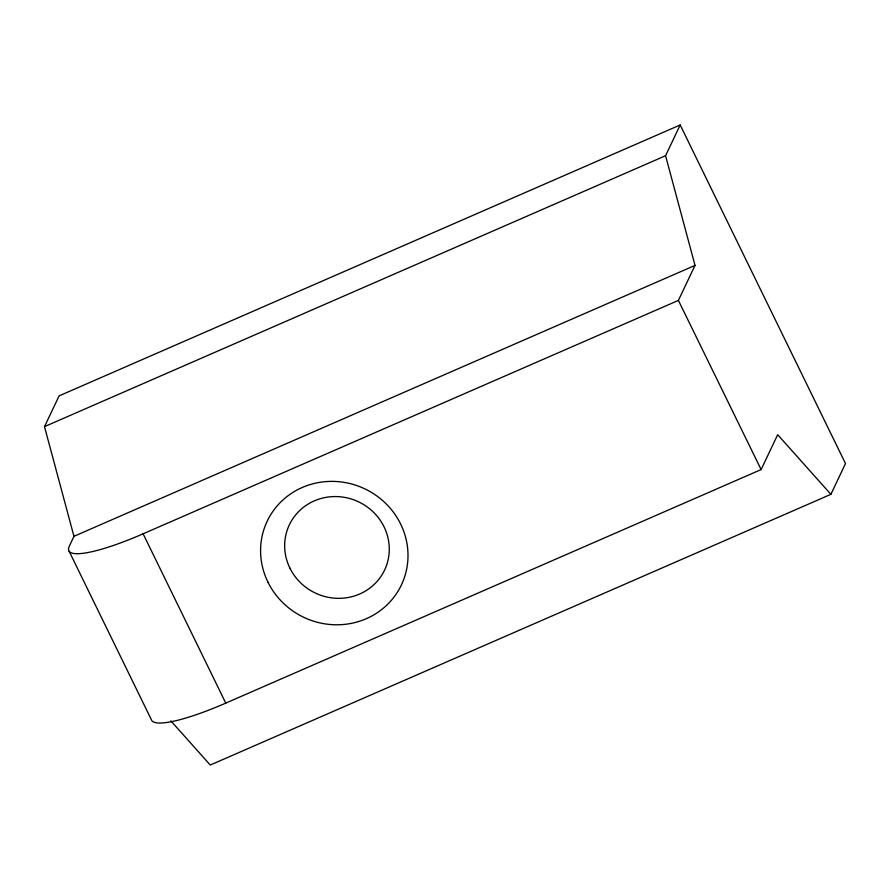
<?xml version="1.0" encoding="UTF-8"?>
<svg xmlns="http://www.w3.org/2000/svg" width="890" height="890" viewBox="0 0 890 890"><rect width="100%" height="100%" fill="white"/><g stroke="black" fill="none" stroke-linecap="round" stroke-linejoin="round"><path stroke-width="1.33" d="M680.183 124.967L59.107 395.872L44.5 426.644L73.948 536.314L69.331 546.149A95.853 17.733 -26 0 0 143.112 533.811L678.403 300.408L695.023 265.409L665.575 155.728L680.183 124.967L845.5 463.557L830.893 494.328L210.274 765.033L170.824 720.833M69.175 551.355L151.834 720.655A95.853 17.733 -26 0 0 225.771 703.111L761.117 469.575L777.682 434.709L830.893 494.328M44.5 426.644L665.575 155.728M73.948 536.314L695.023 265.409M678.403 300.408L761.117 469.575M143.112 533.811L225.771 703.111M289.851 567.998A52.721 50.474 25.4 0 0 380.208 577.499A52.721 50.474 25.4 0 0 340.837 496.854A52.721 50.474 25.4 0 0 289.851 567.998M267.901 582.038A74.282 71.111 25.4 0 0 395.227 595.41A74.282 71.111 25.4 0 0 339.746 481.79A74.282 71.111 25.4 0 0 267.901 582.038"/></g></svg>
